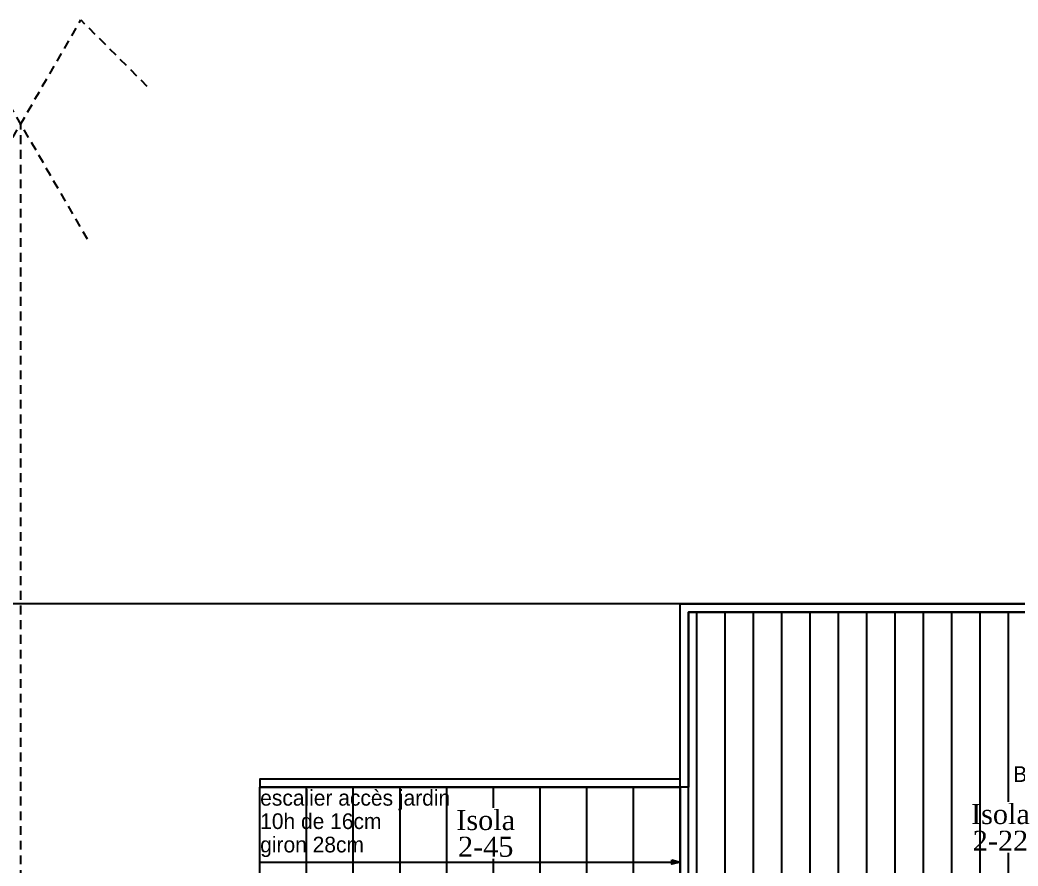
# Model space of a CAD drawing. Header units: centimetres. Extents: x -58072 to 12532, y -30603 to 6224.
# Drawn here: x 9811 to 10410, y 4960 to 5468 of the extents above; entities that cross this region are included whole.
import ezdxf

# ---------------------------------------------------------------- set-up
doc = ezdxf.new("R2010")
doc.units = ezdxf.units.CM
doc.linetypes.add('Style de ligne -11', pattern=[0.347222, 0.20828, -0.138942])
for name, color, linetype in [('B AmÈnagement intÈrieur_Hatch', 252, 'Continuous'), ('B Aménagement intérieur', 252, 'Continuous'), ('B GÈnÈral_Hatch', 252, 'Continuous'), ('B Général', 252, 'Continuous'), ('C ANNOTATIONS-prestations', 252, 'Continuous'), ('C ANNOTATIONS-texte surfaces', 252, 'Continuous'), ('prlm-VMC', 93, 'Continuous')]:
    doc.layers.add(name, color=color, linetype=linetype)
doc.layers.add('prlm-ZEROPLOT', color=254, linetype='Continuous', plot=False)
doc.styles.add('Eurostile', font='Eurosti.TTF')
doc.styles.add('prlm-vmc', font='pala.ttf', dxfattribs={"height": 14})

# ---------------------------------------------------------------- blocks, each defined once
blk = doc.blocks.new('A 60.Groupe-7-1')
at = {"layer": 'B Général', "linetype": 'Style de ligne -11', "ltscale": 25.4}
blk.add_line((2145.67, -1173.93), (2145.67, 946.07), dxfattribs=at)
at = {"layer": 'B Général', "linetype": 'Style de ligne -11', "ltscale": 25.4, "flags": 128}
for points in [[(2185.67, 876.79), (2109.67, 1008.42), (2069.67, 968.42)], [(2105.67, 876.79), (2181.67, 1008.42), (2221.67, 968.42)]]:
    blk.add_lwpolyline(points, dxfattribs=at)
blk = doc.blocks.new('B 60.Groupe-36-1')
at = {"layer": 'B AmÈnagement intÈrieur_Hatch', "linetype": 'Continuous'}
blk.add_hatch(color=250, dxfattribs=at).paths.add_polyline_path([(10202.18, 4963.73), (10207.18, 4962.39), (10202.18, 4961.05)])
at = {"layer": 'B Aménagement intérieur', "linetype": 'Continuous'}
blk.add_line((9954.97, 4962.39), (10207.18, 4962.39), dxfattribs=at)
at = {"layer": 'B Aménagement intérieur', "flags": 128}
blk.add_lwpolyline([(10202.18, 4963.73), (10207.18, 4962.39), (10202.18, 4961.05)], close=True, dxfattribs=at)
at = {"layer": 'B Général', "linetype": 'Continuous'}
for p, q in [((9982.97, 4917.39), (9982.97, 5007.39)), ((10010.97, 4917.39), (10010.97, 5007.39)), ((10039.18, 4917.39), (10039.18, 5007.39)), ((10067.18, 4917.39), (10067.18, 5007.39)), ((10095.18, 4917.39), (10095.18, 5007.39)), ((10123.18, 4917.39), (10123.18, 5007.39)), ((10151.18, 4917.39), (10151.18, 5007.39)), ((10179.18, 4917.39), (10179.18, 5007.39))]:
    blk.add_line(p, q, dxfattribs=at)
at = {"layer": 'B Général', "linetype": 'Continuous', "flags": 128}
blk.add_lwpolyline([(9954.97, 4917.39), (9954.97, 5007.39), (10207.18, 5007.39), (10207.18, 4917.39)], close=True, dxfattribs=at)
blk = doc.blocks.new('B 60.Groupe-37-1')
at = {"layer": 'B GÈnÈral_Hatch', "linetype": 'Continuous'}
h = blk.add_hatch(dxfattribs=at)
h.set_pattern_fill('H_BARDAGE V 150', color=256, style=0, pattern_type=2)
h.set_pattern_definition([(90, (0, 0), (17, 0), [])])
h.paths.add_polyline_path([(10212.18, 5112.39), (10542.18, 5112.39), (10542.18, 4917.39), (10212.18, 4917.39)])
at = {"layer": 'B Général', "linetype": 'Continuous', "flags": 128}
for points in [[(10212.18, 5007.39), (9955.12, 5007.39), (9955.12, 5012.39), (10207.18, 5012.39), (10207.18, 5117.39), (10547.18, 5117.39), (10547.18, 4917.39), (10542.18, 4917.39), (10542.18, 5112.39), (10212.18, 5112.39)], [(10207.18, 5117.39), (10547.18, 5117.39), (10547.18, 4917.39), (10207.18, 4917.39)], [(10212.18, 5112.39), (10542.18, 5112.39), (10542.18, 4917.39), (10212.18, 4917.39)]]:
    blk.add_lwpolyline(points, close=True, dxfattribs=at)
at = {"layer": 'B Général'}
blk.add_blockref('B 60.Groupe-36-1', (0, 0), dxfattribs=at)
at = {"layer": 'C ANNOTATIONS-prestations', "insert": (9955.12, 5005.65), "char_height": 9.4074, "width": 144.6592, "attachment_point": 1, "line_spacing_factor": 0.894578, "style": 'Eurostile'}
blk.add_mtext('escalier accès jardin\\P10h de 16cm\\Pgiron 28cm', dxfattribs=at)
at = {"layer": 'C ANNOTATIONS-texte surfaces', "insert": (10481.46, 5025.52), "char_height": 9.4074, "width": 93.0436, "attachment_point": 3, "line_spacing_factor": 0.894578, "style": 'Eurostile'}
blk.add_mtext('Balcon 6,4m{\\H0.6667x;\\S2^ ;}', dxfattribs=at)
blk = doc.blocks.new('B 60.Groupe-44-1')
at = {"layer": 'B Général', "linetype": 'Style de ligne -11', "ltscale": 25.4}
blk.add_line((2145.67, -1173.93), (2145.67, 946.07), dxfattribs=at)
at = {"layer": 'B Général', "linetype": 'Style de ligne -11', "ltscale": 25.4, "flags": 128}
for points in [[(2185.67, 876.79), (2109.67, 1008.42), (2069.67, 968.42)], [(2105.67, 876.79), (2181.67, 1008.42), (2221.67, 968.42)]]:
    blk.add_lwpolyline(points, dxfattribs=at)

msp = doc.modelspace()

# ---------------------------------------------------------------- block references
at = {"layer": 'B Général'}
for name, p in [('B 60.Groupe-44-1', (7665.813, 4459.319)), ('A 60.Groupe-7-1', (7665.813, 4459.319)), ('B 60.Groupe-37-1', (0, 0))]:
    msp.add_blockref(name, p, dxfattribs=at)

# ---------------------------------------------------------------- next in the draw order: texts
at = {"layer": 'prlm-VMC', "char_height": 12, "attachment_point": 5, "line_spacing_factor": 0.8, "style": 'prlm-vmc', "bg_fill": 3, "box_fill_scale": 1.1, "bg_fill_color": 256, "bg_fill_transparency": 0}
for s, insert, width in [('Isola\\P2-45', (10090.428, 4979.505), 20.51), ('Isola\\P2-22', (10399.243, 4983.196), 17.39793)]:
    msp.add_mtext(s, dxfattribs=dict(at, insert=insert, width=width))

# ---------------------------------------------------------------- next in the draw order: linework, layer by layer
at = {"layer": 'prlm-ZEROPLOT'}
msp.add_lwpolyline([(8418.485, 4917.388), (11031.388, 4917.388), (11031.388, 5117.389), (8418.485, 5117.389)], close=True, dxfattribs=at)

doc.saveas('drawing.dxf')
